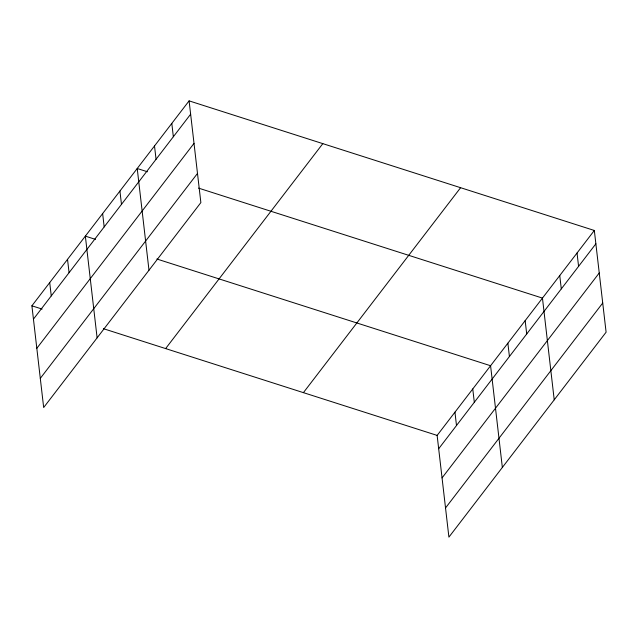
<?xml version="1.0" encoding="UTF-8"?>
<svg xmlns="http://www.w3.org/2000/svg" width="638" height="638" viewBox="0 0 638 638"><rect width="100%" height="100%" fill="white"/><g stroke="black" fill="none" stroke-linecap="round" stroke-linejoin="round"><path stroke-width="0.96" d="M189.095 100.868L200.866 202.589L43.671 407.53L31.9 305.809L189.095 100.868L594.329 230.47L606.1 332.191L448.905 537.132L437.134 435.411L594.329 230.47M33.439 319.144L190.634 114.202M36.821 348.308L194.008 143.375M40.298 378.366L197.485 173.424M165.625 348.579L322.82 143.638M303.409 392.641L460.604 187.7M438.681 448.745L595.876 243.804M442.054 477.91L599.249 272.968M445.531 507.96L602.727 303.018M147.434 171.766L137.218 168.504L148.989 270.217M198.514 188.106L542.46 298.098L554.223 399.819M95.564 239.402L85.348 236.132L97.112 337.853M156.852 259.004L490.582 365.733L502.353 467.447M31.9 305.809L42.116 309.079M103.404 328.682L437.134 435.411M577.039 253.015L578.578 266.349M559.749 275.56L561.288 288.886M525.162 320.643L526.709 333.977M507.872 343.188L509.419 356.522M472.766 388.957L474.313 402.291M454.95 412.18L456.497 425.514M171.805 123.413L173.345 136.747M154.508 145.958L156.055 159.293M119.928 191.041L121.475 204.375M102.638 213.586L104.177 226.921M67.532 259.355L69.071 272.689M49.716 282.586L51.255 295.92"/></g></svg>
